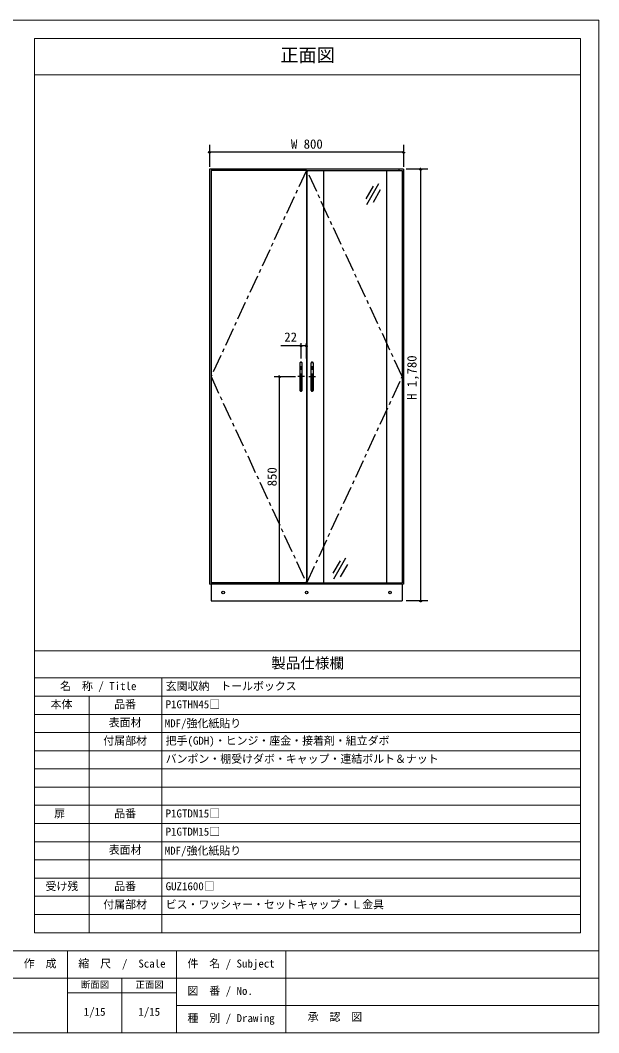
# Model space of a CAD drawing. Units: millimetres on the paper, enlarged 5 times, with parts at other scales. Extents: x -1044 to 8261, y -502 to 15876.
# Drawn here: x 136 to 931, y -502 to 889 of the extents above; entities that cross this region are included whole.
import ezdxf
from ezdxf.enums import TextEntityAlignment as Align

# ---------------------------------------------------------------- set-up
doc = ezdxf.new("R2010")
doc.units = ezdxf.units.MM
doc.header["$LTSCALE"] = 5
doc.header["$PDMODE"] = 32
doc.header["$PDSIZE"] = 2.5
doc.linetypes.add('CHAIN1', pattern=[8, 5, -1, 1, -1])
doc.linetypes.add('DASHED1', pattern=[1.8, 1.2, -0.6])
doc.layers.add('0-0_0', color=7, linetype='Continuous', lineweight=18)
doc.layers.add('1-0_H-SYM', color=7, linetype='DASHED1')
doc.styles.add('ＭＳ ゴシック', font='')
doc.styles.get('ＭＳ ゴシック').set_extended_font_data('MS Gothic')

msp = doc.modelspace()

# ---------------------------------------------------------------- linework, layer by layer
at = {"layer": '0-0_0'}
for p, q in [((931.044, 889.147), (931.044, -502.103)), ((156.044, 864.147), (156.044, -364.603)), ((156.044, 864.147), (906.044, 864.147)), ((906.044, 864.147), (906.044, -364.603)), ((156.044, 814.147), (906.044, 814.147)), ((156.044, 22.897), (906.044, 22.897)), ((156.044, -14.603), (906.044, -14.603)), ((331.044, -14.603), (331.044, -364.603)), ((156.044, -39.603), (906.044, -39.603)), ((231.044, -39.603), (231.044, -364.603)), ((156.044, -64.603), (906.044, -64.603)), ((156.044, -89.603), (906.044, -89.603)), ((156.044, -114.603), (906.044, -114.603)), ((156.044, -139.603), (906.044, -139.603)), ((156.044, -164.603), (906.044, -164.603)), ((156.044, -189.603), (906.044, -189.603)), ((156.044, -214.603), (906.044, -214.603)), ((156.044, -239.603), (906.044, -239.603)), ((156.044, -264.603), (906.044, -264.603)), ((156.044, -289.603), (906.044, -289.603)), ((156.044, -314.603), (906.044, -314.603)), ((156.044, -339.603), (906.044, -339.603)), ((906.044, -364.603), (156.044, -364.603)), ((156.044, -364.603), (906.044, -364.603)), ((-1043.956, -389.603), (931.044, -389.603)), ((201.044, -389.603), (201.044, -502.103)), ((351.044, -502.103), (351.044, -389.603)), ((501.044, -502.103), (501.044, -389.603)), ((931.044, -427.103), (-643.956, -427.103)), ((276.044, -427.103), (276.044, -502.103)), ((201.044, -447.103), (351.044, -447.103)), ((931.044, -464.603), (351.044, -464.603)), ((931.044, -502.103), (-1043.956, -502.103))]:
    msp.add_line(p, q, dxfattribs=at)
msp.add_lwpolyline([(-1043.956, -502.103), (-1043.956, 889.147), (931.044, 889.147)], dxfattribs=at)
at = {"layer": '1-0_H-SYM', "color": 4, "linetype": 'Continuous'}
for p, q in [((396.377, 717.828), (396.377, 687.828)), ((663.044, 717.828), (663.044, 687.828)), ((663.044, 707.828), (396.377, 707.828)), ((696.377, 684.494), (666.377, 684.494)), ((686.377, 684.494), (686.377, 91.161)), ((620.971, 661.104), (610.971, 643.783)), ((628.635, 664.377), (611.968, 635.51)), ((630.965, 656.104), (620.965, 638.783)), ((522.044, 424.415), (522.044, 445.255)), ((529.377, 424.415), (529.377, 445.255)), ((485.253, 399.494), (514.495, 399.494)), ((492.644, 116.161), (492.644, 399.494)), ((575.701, 146.533), (565.701, 129.213)), ((583.364, 149.807), (566.697, 120.939)), ((585.694, 141.533), (575.694, 124.213)), ((495.986, 116.161), (516.719, 116.161)), ((696.377, 91.161), (666.377, 91.161))]:
    msp.add_line(p, q, dxfattribs=at)
at = {"layer": '1-0_H-SYM', "linetype": 'Continuous'}
for p, q in [((396.377, 684.494), (396.377, 114.494)), ((663.044, 684.494), (396.377, 684.494)), ((398.377, 682.828), (398.377, 116.161)), ((529.377, 682.828), (398.377, 682.828)), ((403.044, 684.494), (403.044, 682.828)), ((529.377, 682.828), (529.377, 116.161)), ((530.044, 682.828), (530.044, 116.161)), ((530.044, 682.828), (661.044, 682.828)), ((553.544, 115.494), (553.544, 682.828)), ((639.877, 115.494), (639.877, 682.828)), ((656.377, 684.494), (656.377, 682.828)), ((661.044, 682.828), (661.044, 116.161)), ((663.044, 684.494), (663.044, 114.494)), ((530.044, 677.828), (529.377, 677.828)), ((520.627, 418.494), (520.627, 380.494)), ((522.961, 418.994), (521.127, 418.994)), ((523.461, 380.494), (523.461, 418.494)), ((535.961, 380.494), (535.961, 418.494)), ((536.461, 418.994), (538.294, 418.994)), ((538.794, 418.494), (538.794, 380.494)), ((521.127, 379.994), (522.961, 379.994)), ((538.294, 379.994), (536.461, 379.994)), ((663.044, 114.494), (396.377, 114.494)), ((529.377, 116.161), (398.377, 116.161)), ((398.377, 114.494), (398.377, 91.161)), ((403.044, 116.161), (403.044, 114.494)), ((530.044, 121.161), (529.377, 121.161)), ((530.044, 116.161), (661.044, 116.161)), ((656.377, 116.161), (656.377, 114.494)), ((661.044, 114.494), (661.044, 91.161)), ((398.377, 91.161), (661.044, 91.161))]:
    msp.add_line(p, q, dxfattribs=at)
at = {"layer": '1-0_H-SYM', "color": 4, "linetype": 'CHAIN1'}
for p, q in [((522.044, 378.607), (522.044, 420.063)), ((537.377, 378.607), (537.377, 420.063)), ((526.593, 399.494), (517.495, 399.494)), ((532.829, 399.494), (541.926, 399.494))]:
    msp.add_line(p, q, dxfattribs=at)
at = {"layer": '1-0_H-SYM', "linetype": 'CHAIN1'}
for p, q in [((524.474, 399.494), (519.447, 399.494)), ((534.947, 399.494), (539.975, 399.494))]:
    msp.add_line(p, q, dxfattribs=at)
at = {"layer": '1-0_H-SYM', "color": 4, "linetype": 'CHAIN1'}
for points in [[(529.377, 682.828), (398.377, 399.494), (529.377, 116.161)], [(530.044, 116.161), (661.044, 399.494), (530.044, 682.828)]]:
    msp.add_lwpolyline(points, dxfattribs=at)
at = {"layer": '1-0_H-SYM', "color": 4, "linetype": 'Continuous'}
msp.add_lwpolyline([(529.377, 441.922), (522.044, 441.922), (494.298, 441.922)], dxfattribs=at)
at = {"layer": '1-0_H-SYM', "linetype": 'Continuous'}
for centre in [(415.044, 102.828), (529.711, 102.828), (644.377, 102.828)]:
    msp.add_circle(centre, 1.667, dxfattribs=at)
for centre, start, end in [((521.127, 418.494), 90, 180), ((522.961, 418.494), 0, 90), ((536.461, 418.494), 90, 180), ((538.294, 418.494), 0, 90), ((521.127, 380.494), 180, 270), ((522.961, 380.494), 270, 0), ((536.461, 380.494), 180, 270), ((538.294, 380.494), 270, 0)]:
    msp.add_arc(centre, 0.5, start, end, dxfattribs=at)
at = {"layer": '1-0_H-SYM', "color": 4}
for p in [(396.377, 707.828), (663.044, 707.828), (686.377, 684.494), (522.044, 441.922), (529.377, 441.922), (492.644, 399.494), (492.644, 116.161), (686.377, 91.161)]:
    msp.add_point(p, dxfattribs=at)

# ---------------------------------------------------------------- texts
at = {"layer": '0-0_0', "style": 'ＭＳ ゴシック'}
for s, height, p in [('正面図', 18.33, (493.544, 826.647)), ('製品仕様欄', 14.66, (481.044, -5.853)), ('名\u3000称 / Title', 11, (191.044, -34.603)), ('玄関収納\u3000トールボックス', 11, (336.044, -34.603)), ('本体', 11, (177.871, -59.603)), ('品番', 11, (265.419, -59.603)), ('P1GTHN45□', 11, (336.044, -59.603)), ('表面材', 11, (257.919, -84.603)), ('MDF/強化紙貼り', 11, (334.794, -85.728)), ('付属部材', 11, (250.419, -109.603)), ('把手(GDH)・ヒンジ・座金・接着剤・組立ダボ', 11, (336.044, -109.603)), ('バンポン・棚受けダボ・キャップ・連結ボルト＆ナット', 11, (336.044, -134.603)), ('扉', 11, (182.919, -209.603)), ('品番', 11, (265.419, -209.603)), ('P1GTDN15□', 11, (336.044, -209.603)), ('P1GTDM15□', 11, (336.044, -234.603)), ('表面材', 11, (257.919, -259.603)), ('MDF/強化紙貼り', 11, (334.794, -260.728)), ('受け残', 11, (171.044, -309.603)), ('品番', 11, (265.419, -309.603)), ('GUZ1600□', 11, (336.044, -309.603)), ('付属部材', 11, (250.419, -334.603)), ('ビス・ワッシャー・セットキャップ・Ｌ金具', 11, (336.044, -334.603)), ('作\u3000成', 11, (141.044, -415.853)), ('縮\u3000尺\u3000/\u3000Scale', 11, (216.044, -415.853)), ('件\u3000名 / Subject', 11, (366.044, -415.853)), ('断面図', 9.164, (219.794, -443.353)), ('正面図', 9.164, (294.794, -443.353)), ('図\u3000番 / No.', 11, (365.965, -453.353)), ('1/15', 11, (223.544, -482.103)), ('1/15', 11, (298.544, -482.103)), ('種\u3000別 / Drawing', 11, (366.044, -490.853)), ('承\u3000認\u3000図', 11, (531.13, -489.068))]:
    msp.add_text(s, height=height, dxfattribs=at).set_placement(p, align=Align.BOTTOM_LEFT)
at = {"layer": '1-0_H-SYM', "style": 'ＭＳ ゴシック'}
for s, p in [('W 800', (508.197, 708.839)), ('22', (499.044, 443.554))]:
    msp.add_text(s, height=12.83, dxfattribs=at).set_placement(p, align=Align.BOTTOM_LEFT)
for s, p in [('H 1,780', (684.531, 367.55)), ('850', (492.405, 248.757))]:
    msp.add_text(s, height=12.83, rotation=90, dxfattribs=at).set_placement(p, align=Align.BOTTOM_LEFT)

doc.saveas('drawing.dxf')
